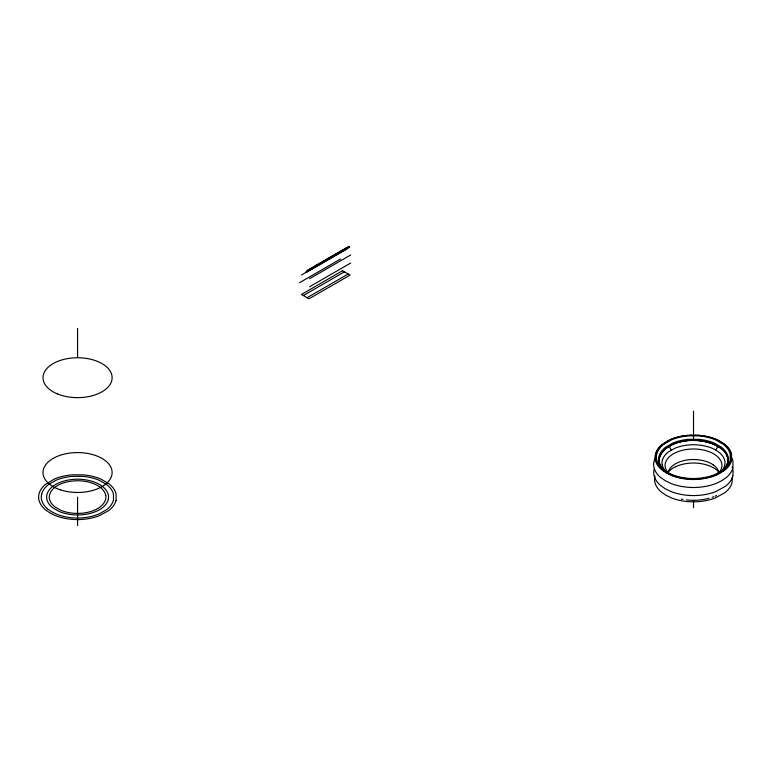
<?xml version="1.0" encoding="UTF-8"?>
<svg xmlns="http://www.w3.org/2000/svg" width="772" height="772" viewBox="0 0 772 772"><rect width="100%" height="100%" fill="white"/><g stroke="black" fill="none" stroke-linecap="round" stroke-linejoin="round"><path stroke-width="1.16" d="M116.109 500.381L116.109 493.8A39.748 22.948 0 0 0 108.852 483.687L100.785 479.026A39.739 22.948 0 0 0 83.279 474.848L71.864 474.838A39.748 22.948 0 0 0 54.358 479.036L45.201 484.594A39.912 23.044 0 0 0 39.044 493.79L38.648 495.991A37.587 21.703 0 0 0 38.783 499.291A39.343 22.716 0 0 0 45.172 509.588L50.016 513.004L55.912 515.802A39.343 22.716 0 0 0 73.755 519.479A37.577 21.693 0 0 0 79.477 519.566L83.279 519.334A39.912 23.044 0 0 0 99.221 515.783L108.852 510.495A39.739 22.948 0 0 0 116.099 500.381M731.538 460.556L731.538 454.052M732.86 475.967L733.111 470.36M41.678 494.022L41.312 496.068A35.01 20.217 0 0 0 41.437 499.137A36.651 21.162 0 0 0 47.391 508.738M654.173 469.241L653.778 471.48A38.378 22.156 0 0 0 653.913 474.848A40.173 23.189 0 0 0 660.427 485.366L665.377 488.85L671.399 491.706A40.173 23.199 0 0 0 689.618 495.46M654.984 476.063L654.588 478.254A37.587 21.703 0 0 0 654.724 481.554A39.343 22.716 0 0 0 661.112 491.86L665.956 495.267L671.852 498.065A39.343 22.716 0 0 0 689.695 501.742A37.577 21.693 0 0 0 695.418 501.829L699.22 501.597A39.912 23.044 0 0 0 715.162 498.046L724.792 492.758A39.739 22.948 0 0 0 732.039 482.654L732.29 477.154M719.668 473.004A32.115 18.538 0 0 0 724.647 465.574L724.966 463.798A30.147 17.409 0 0 0 724.85 461.125L724.657 460.247A32.115 18.547 0 0 0 718.79 452.083L715.779 450.047L717.941 446.303C709.034 441.323 698.486 439.924 688.421 440.551A35.483 20.487 0 0 0 672.798 444.296L665.589 448.445A35.551 20.526 0 0 0 659.134 457.468L658.777 459.427A33.543 19.368 0 0 0 658.892 462.38A35.116 20.275 0 0 0 662.839 469.878M722.881 470.92C742.239 448.812 700.6 436.363 684.716 441.121C670.511 440.928 649.368 457.362 664.142 470.92M723.721 470.09C731.952 462.872 726.983 450.182 717.941 446.303M663.717 444.325L671.399 439.886A37.867 21.867 0 0 1 688.074 435.9L698.949 435.9A37.857 21.857 0 0 1 715.625 439.886L723.316 444.325A37.867 21.857 0 0 1 730.216 453.955L730.225 460.228A37.857 21.857 0 0 1 723.306 469.858L715.625 474.297A37.944 21.905 0 0 1 698.949 478.273L695.331 478.495A35.801 20.67 0 0 1 689.878 478.418A37.481 21.645 0 0 1 672.885 474.915L667.259 472.242L662.637 469A37.481 21.635 0 0 1 656.567 459.186A35.801 20.67 0 0 1 656.432 456.04L656.808 453.946A37.944 21.905 0 0 1 663.717 444.325M693.517 440.465C678.82 438.94 647.66 451.552 663.302 470.09M666.622 441.565L661.922 444.894A38.947 22.485 0 0 0 655.92 453.878L655.534 456.011A36.68 21.172 0 0 0 655.669 459.234A38.397 22.166 0 0 0 661.893 469.289L666.622 472.618L672.383 475.349A38.397 22.166 0 0 0 689.792 478.939A36.67 21.172 0 0 0 695.379 479.016L699.085 478.794M715.779 450.047L712.276 448.31A32.115 18.538 0 0 0 698.129 444.933L696.595 444.817A30.204 17.438 0 0 0 690.429 444.817L688.904 444.933A32.125 18.547 0 0 0 674.757 448.31L668.234 452.074A32.115 18.538 0 0 0 662.193 461.125A30.436 17.573 0 0 0 662.173 464.686M307.7 270.171L348.761 246.461M306.05 271.31L347.111 247.6M308.337 270.538L349.407 246.828M301.553 274.938L349.697 247.214M306.05 272.535L347.111 248.825M299.575 282.697L340.635 258.987M309.649 278.673L350.72 254.972M309.582 286.769L350.652 263.059M303.348 295.541L344.408 271.831M307.121 297.712L348.182 274.012M667.693 440.851L670.858 439.461A38.793 22.398 0 0 1 687.948 435.379L695.398 435.128M669.382 440.127L661.575 444.971A39.382 22.735 0 0 0 655.505 454.052L655.11 456.213A37.085 21.413 0 0 0 655.245 459.475A38.822 22.407 0 0 0 661.546 469.637L666.323 472.995L672.142 475.764A38.822 22.417 0 0 0 689.753 479.393A37.075 21.404 0 0 0 695.398 479.47L699.142 479.248A39.304 22.687 0 0 0 716.416 475.118L724.377 470.524A39.208 22.639 0 0 0 731.528 460.546M714.235 475.311L721.434 471.152A35.473 20.477 0 0 0 727.899 462.129L727.909 456.252A35.473 20.477 0 0 0 721.434 447.229L714.235 443.07A35.464 20.477 0 0 0 698.602 439.336L688.421 439.336A35.483 20.487 0 0 0 672.798 443.07L665.589 447.229A35.551 20.526 0 0 0 659.134 456.252L658.777 458.201A33.543 19.368 0 0 0 658.892 461.154A35.116 20.275 0 0 0 664.596 470.351L667.732 472.676M715.142 496.184L716.541 495.547M689.792 435.244L691.654 435.157M695.379 435.157L699.142 435.35A39.208 22.639 0 0 1 716.416 439.48L719.34 440.851M695.215 440.349L698.612 440.551A35.464 20.477 0 0 1 714.225 444.296L721.434 448.445A35.473 20.477 0 0 1 727.899 457.468L727.909 463.354A35.473 20.477 0 0 1 723.316 470.727M697.232 435.244L699.085 435.379M720.701 441.603L716.165 439.461A38.783 22.388 0 0 0 699.085 435.379M668.919 473.39L670.144 474.076M720.401 441.565L724.377 444.074A39.218 22.639 0 0 1 731.528 454.052M721.685 442.346L724.039 444.016A38.783 22.398 0 0 1 731.113 453.878L731.123 460.305A38.783 22.388 0 0 1 724.039 470.167L716.165 474.712A38.87 22.446 0 0 1 699.085 478.794M47.382 508.738L51.898 511.913L57.398 514.519A36.651 21.162 0 0 0 74.016 517.944A35.01 20.207 0 0 0 79.352 518.022L82.894 517.809A37.104 21.423 0 0 0 99.192 513.911L106.719 509.578A37.027 21.375 0 0 0 113.465 500.159L113.474 494.022A37.027 21.375 0 0 0 106.71 484.604L99.202 480.261A37.017 21.375 0 0 0 82.894 476.372L72.259 476.363A37.027 21.375 0 0 0 55.951 480.271L48.433 484.604A37.104 21.423 0 0 0 41.688 494.022M669.083 446.303L671.244 450.047M693.517 411.148L693.517 439.596M693.517 500.69L693.517 507.802M77.576 328.438L77.576 356.886M77.576 497.091L77.576 525.539M667.326 473.014A31.72 18.316 0 0 1 662.183 464.686M686.443 499.909A36.651 21.162 0 0 0 689.956 500.217A35.01 20.207 0 0 0 695.292 500.285L698.834 500.082A37.104 21.423 0 0 0 709.024 498.278M682.979 499.407A36.651 21.162 0 0 1 681.29 499.088M713.675 496.763A37.104 21.423 0 0 1 712.17 497.313M719.629 473.111A28.728 16.588 0 0 0 715.374 468.99A27.155 15.672 0 0 0 711.466 466.732A28.728 16.588 0 0 0 696.276 463.103A27.145 15.672 0 0 0 690.747 463.094A28.728 16.588 0 0 0 675.558 466.732M675.558 466.732A27.097 15.643 0 0 0 671.64 468.99L670.791 469.617A28.863 16.666 0 0 0 667.404 473.111M105.735 495.489A27.145 15.672 0 0 1 105.735 498.693A28.786 16.617 0 0 1 100.283 506.818L99.443 507.455A27.097 15.643 0 0 1 95.525 509.713A28.796 16.627 0 0 1 80.336 513.341A27.348 15.787 0 0 1 76.187 513.409A28.448 16.424 0 0 1 60.718 510.215L54.831 506.828A28.448 16.424 0 0 1 49.408 498.693A27.358 15.797 0 0 1 49.418 495.489A28.863 16.666 0 0 1 54.86 487.364L55.7 486.727A27.097 15.643 0 0 1 59.618 484.459A28.728 16.588 0 0 1 74.807 480.84A27.145 15.672 0 0 1 80.346 480.831A28.728 16.588 0 0 1 95.525 484.469A27.155 15.672 0 0 1 99.443 486.727A28.728 16.588 0 0 1 105.725 495.489M689.618 495.47A38.368 22.156 0 0 0 695.466 495.547L699.345 495.315A40.752 23.527 0 0 0 715.615 491.687L725.458 486.292A40.578 23.43 0 0 0 732.85 475.967M732.078 467.031A40.588 23.43 0 0 1 732.85 469.241M719.108 473.583A24.579 14.195 0 0 0 719.012 472.86A26.016 15.015 0 0 0 713.309 464.927M713.318 464.918A24.588 14.195 0 0 0 709.777 462.872A26.007 15.015 0 0 0 696.016 459.591A24.579 14.195 0 0 0 691.008 459.581A26.016 15.025 0 0 0 677.256 462.882A24.54 14.166 0 0 0 673.705 464.918A26.007 15.015 0 0 0 668.031 472.86M717.13 474.519A28.921 16.695 0 0 0 721.801 467.012A27.271 15.749 0 0 0 721.801 463.798A28.863 16.666 0 0 0 715.48 454.998A27.271 15.749 0 0 0 711.552 452.72A28.853 16.656 0 0 0 696.296 449.072A27.271 15.749 0 0 0 690.728 449.072A28.863 16.666 0 0 0 675.481 452.72A27.223 15.72 0 0 0 671.543 454.988L670.694 455.625A28.998 16.743 0 0 0 665.232 463.798A27.483 15.865 0 0 0 665.213 467.012A28.583 16.502 0 0 0 669.131 473.844M670.607 439.48A39.218 22.639 0 0 1 687.881 435.35M731.644 457.796A40.684 23.488 0 0 1 732.946 461.106L732.956 467.842A40.752 23.527 0 0 1 726.645 477.26L721.714 480.753L715.673 483.6A40.848 23.585 0 0 1 699.355 487.238L695.466 487.47A38.465 22.205 0 0 1 689.608 487.393A40.269 23.247 0 0 1 671.351 483.619L665.31 480.753L660.34 477.27A40.269 23.247 0 0 1 653.826 466.722A38.465 22.205 0 0 1 653.681 463.345L654.077 461.096A40.848 23.585 0 0 1 654.868 458.886M108.389 498.837L108.196 499.706A31.584 18.238 0 0 1 102.425 507.744L100.514 509.095A29.597 17.09 0 0 1 97.224 510.91L96.017 511.44A31.584 18.238 0 0 1 80.606 514.876A29.925 17.283 0 0 1 76.052 514.953A31.131 17.968 0 0 1 59.126 511.45L52.689 507.744A31.198 18.007 0 0 1 46.764 498.837A29.934 17.283 0 0 1 46.764 495.344A31.584 18.238 0 0 1 52.718 486.447L53.644 485.742A29.654 17.119 0 0 1 57.919 483.272L59.126 482.741A31.594 18.238 0 0 1 73.041 479.412L76.061 479.229A29.645 17.119 0 0 1 80.606 479.296L82.112 479.412A31.584 18.229 0 0 1 96.017 482.741L97.224 483.272A29.712 17.148 0 0 1 101.508 485.742L102.435 486.437A31.584 18.238 0 0 1 108.196 494.476L108.389 495.344A29.703 17.148 0 0 1 108.389 498.837M342.527 270.74L301.466 294.45L309.003 298.803L350.073 275.093L342.527 270.74M60.293 489.805A34.557 19.947 0 0 0 112.123 472.532A34.557 19.947 0 0 0 60.293 455.248A34.557 19.947 0 0 0 60.293 489.805M57.302 393.855A34.557 19.947 0 0 0 111.94 379.756A34.557 19.947 0 0 0 63.478 359.482A34.557 19.947 0 0 0 57.302 393.855"/></g></svg>
